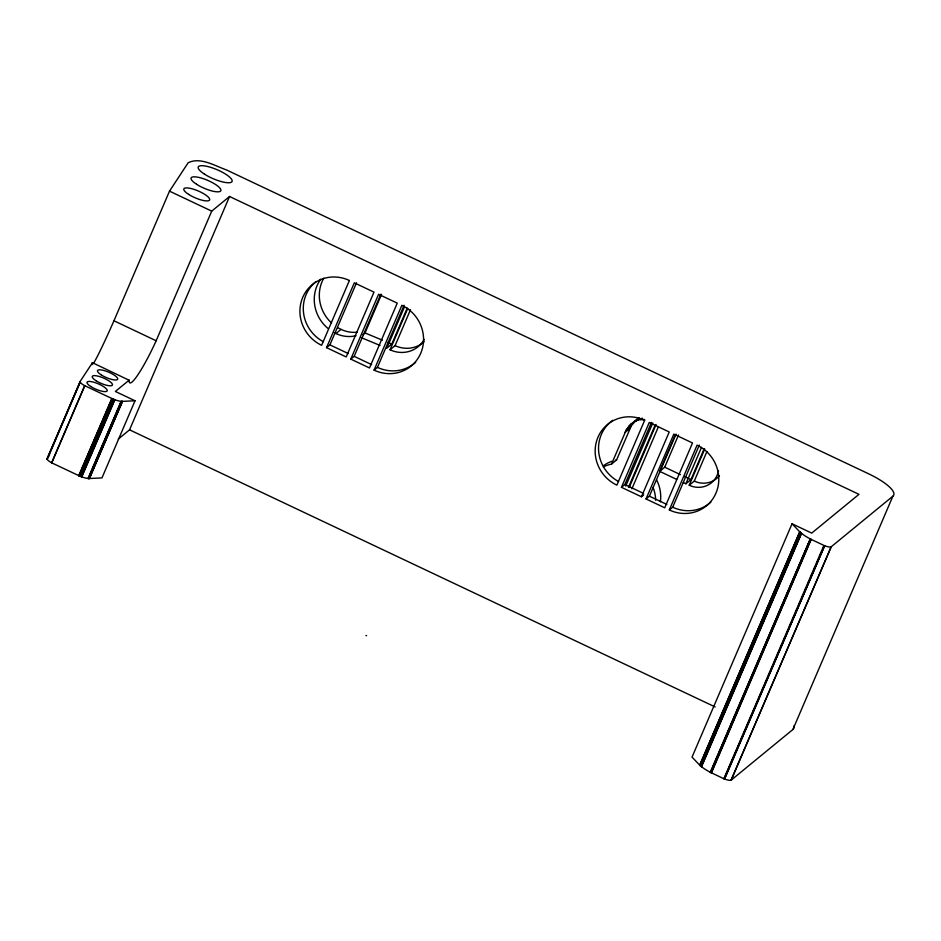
<?xml version="1.0" encoding="UTF-8"?>
<svg xmlns="http://www.w3.org/2000/svg" width="941" height="941" viewBox="0 0 941 941"><rect width="100%" height="100%" fill="white"/><g stroke="black" fill="none" stroke-linecap="round" stroke-linejoin="round"><path stroke-width="1.41" d="M129.176 380.129L115.355 391.456L135.022 400.772L101.969 477.899L88.654 478.546A10.304 2.752 23.2 0 1 88.219 478.499L88.066 478.487A12.515 3.341 23.2 0 1 81.796 476.864L81.585 476.793A11.551 3.082 23.2 0 1 80.961 476.558L80.75 476.475A10.633 2.847 23.2 0 1 79.926 476.146L52.625 463.278A7.504 2.011 23.2 0 1 51.779 462.866L51.614 462.772A8.21 2.2 23.2 0 1 47.25 459.384L47.179 459.302A7.975 2.129 23.2 0 1 47.085 459.043L47.062 458.973A7.74 2.07 23.2 0 1 47.05 458.749L80.126 381.564A7.481 2 23.2 0 1 80.197 381.364L92.453 362.697L129.164 380.27A43.909 5.811 -64.7 0 0 156.041 341.018L211.725 211.125L229.557 196.504L858.968 494.343L811.718 533.1L792.051 523.784L692.035 757.117L700.163 765.609A16.903 4.517 23.2 0 0 700.716 766.103L701.515 766.75L801.52 533.418L800.72 532.771A16.903 4.517 23.2 0 1 800.168 532.277L792.051 523.784M47.05 458.749L47.062 458.69A7.481 2 23.2 0 1 47.144 458.502M80.114 381.611L80.126 381.564A7.74 2.07 23.2 0 0 80.126 381.846L80.138 381.905A7.975 2.129 23.2 0 0 80.244 382.175L80.279 382.246A8.21 2.2 23.2 0 0 84.666 385.645L84.831 385.728A7.504 2.011 23.2 0 0 85.69 386.151L112.991 399.019A10.633 2.847 23.2 0 0 113.802 399.349L114.014 399.431A11.551 3.082 23.2 0 0 114.649 399.666L114.861 399.749A12.515 3.341 23.2 0 0 121.118 401.36L121.271 401.372A10.304 2.752 23.2 0 0 121.718 401.419L135.022 400.772M92.394 362.873L92.453 362.697A44.086 2.023 -66.1 0 0 92.065 364.637M629.164 487.544L656.1 424.462M631.929 488.767L658.3 427.014M47.085 459.043L80.126 381.846M47.226 459.373L80.244 382.175M51.614 462.772L84.666 385.645M51.779 462.866L84.831 385.728M93.3 363.685A44.086 2.023 -66.1 0 0 113.837 321.034L169.498 191.152L188.176 162.734C200.327 156.747 214.901 165.828 226.569 169.98L868.543 473.77A36.593 9.775 23.2 0 1 892.88 496.201L792.875 729.534L731.181 780.124L831.244 546.756L892.88 496.201M78.75 475.64L111.814 398.514M78.938 475.723L112.003 398.596M79.138 475.817L112.191 398.678M79.326 475.899L112.391 398.772M79.726 476.064L112.791 398.937M79.926 476.146L112.991 399.019M80.75 476.475L113.802 399.349M80.961 476.558L114.014 399.431M81.585 476.793L114.649 399.666M81.796 476.875L114.861 399.749M88.066 478.487L121.118 401.36M88.219 478.51L121.271 401.372M88.654 478.546L121.718 401.419M88.795 478.557L121.989 401.431M89.054 478.569L122.118 401.431M89.301 478.569L122.365 401.442M89.419 478.569L122.471 401.431M118.295 439.059L129.552 429.837L229.557 196.504M326.539 347.641L354.322 282.829L373.989 292.133L346.206 356.945L326.539 347.641L329.915 344.865L356.533 282.759M350.793 359.121L378.576 294.298L397.255 303.143L369.484 367.955L350.793 359.121L354.169 356.345L380.787 294.239M363.003 334.62L365.026 332.949L381.552 294.392M374.071 370.131L401.854 305.319A36.593 34.923 50.6 0 1 420.745 353.24A36.593 34.923 50.6 0 1 374.071 370.131L377.447 367.366L404.065 305.249M404.442 306.954L386.751 348.229L391.821 344.077L407.218 308.13M424.262 339.442A27.807 26.536 50.6 0 1 390.033 349.781L407.724 308.507M390.033 349.781L395.091 345.629L410.499 309.683M603.322 466.889A36.593 34.923 50.6 0 1 610.227 464.395L611.497 464.113L626.377 429.719L630.482 424.591L639.115 417.898L628.929 426.144M611.497 464.113L616.567 459.961L631.435 425.567L637.257 419.074M621.448 487.309L649.231 422.497L669.227 431.966L641.444 496.777L621.448 487.309L624.824 484.544L651.443 422.427M625.753 486.062L652.819 422.909M628.517 487.285L655.007 425.473M646.032 498.953L673.815 434.13L692.505 442.976L664.722 507.787L646.032 498.953L649.408 496.178L676.038 434.072M660.241 470.006L675.215 435.071M676.708 479.428L659.665 471.347L664.722 467.195L678.543 434.942M669.31 509.963L697.093 445.152A36.593 34.923 50.6 0 1 715.983 493.072A36.593 34.923 50.6 0 1 669.31 509.963L672.686 507.199L699.304 445.081M683.272 482.521L685.895 483.768L701.48 447.398M685.895 483.768L690.965 479.616L704.233 448.634M718.512 470.853A21.949 20.949 50.6 0 1 689.212 485.238L704.727 449.022M689.212 485.238L694.27 481.086L706.914 451.574M699.692 765.162L799.697 531.83M699.798 765.28L799.803 531.947M700.033 765.503L800.038 532.171M700.163 765.609L800.168 532.277M700.716 766.103L800.72 532.771M700.857 766.221L800.862 532.888M701.021 766.35L801.026 533.018M701.174 766.48L801.179 533.159M701.339 766.621L801.344 533.288M731.133 780.16L731.075 780.183A7.316 1.953 23.2 0 1 724.617 779.019L723.911 778.736A7.316 1.953 23.2 0 1 723.041 778.336L710.29 772.267L810.295 538.934A23.525 6.281 23.2 0 1 801.591 533.429M710.526 772.385L810.295 538.934M710.761 772.514L810.53 539.052M710.996 772.62L810.766 539.181M711.22 772.737L811.001 539.299M711.455 772.855L811.224 539.405M723.911 778.736L823.916 545.404A7.316 1.953 23.2 0 1 823.046 545.004L811.46 539.522M724.088 778.807L824.622 545.698A7.316 1.953 23.2 0 0 831.079 546.85L831.244 546.756M724.441 778.948L824.445 545.615M724.617 779.019L824.622 545.698M731.075 780.183L831.138 546.827M47.944 457.279L49.555 454.832M334.267 332.691A36.593 34.923 50.6 0 0 335.961 333.549L341.03 329.397A31.065 29.642 50.6 0 0 357.274 332.22M627.553 427.861L632.623 423.709M630.482 424.591L639.057 418.592M626.377 429.719L631.435 425.567M636.022 421.074L640.127 418.663M625.4 431.696L630.458 427.543M638.092 420.333L642.268 418.145M625.118 432.342L630.176 428.19M641.444 496.777L643.691 494.931M615.285 460.243L616.567 459.961M640.245 419.804L644.679 419.463M365.967 635.481L366.602 635.728M365.026 332.949L382.434 340.183M387.798 342.406L391.821 344.077M361.297 337.666L380.058 345.441M169.498 191.152L211.725 211.125M664.722 467.195L680.461 474.652M684.401 476.511L690.965 479.616M329.915 344.865L348.264 353.557M354.169 356.345L371.613 364.602M624.824 484.544L643.573 493.413M649.408 496.178L666.851 504.435M113.943 320.775L156.159 340.76M129.552 429.837L715.136 706.938M356.004 335.725A31.065 29.642 50.6 0 1 335.961 333.549M424.12 341.783A27.807 26.536 50.6 0 1 395.091 345.629M719.453 475.664A21.949 20.949 50.6 0 1 694.27 481.086M793.722 726.029A36.593 9.775 23.2 0 1 792.875 729.534M710.279 772.267A23.525 6.281 23.2 0 1 701.586 766.762M618.543 481.521A36.593 34.923 50.6 0 1 612.685 420.333M323.292 341.689A36.593 34.923 50.6 0 1 315.976 281.606M327.95 328.421A36.593 34.923 50.6 0 1 320.681 279.23M341.03 329.397A36.593 34.923 50.6 0 1 337.678 327.597M331.573 323.01A36.593 34.923 50.6 0 1 323.763 278.171M415.628 362.309A36.593 34.923 50.6 0 1 377.447 367.366M710.878 502.141A36.593 34.923 50.6 0 1 672.686 507.199M603.675 465.548A36.593 34.923 50.6 0 1 611.768 461.302M656.547 479.769A36.593 34.923 50.6 0 1 660.382 501.788M653.066 487.391A36.593 34.923 50.6 0 1 655.665 500.33M349.393 280.5L321.622 345.312A36.593 34.923 50.6 0 1 302.731 297.391A36.593 34.923 50.6 0 1 349.393 280.5M644.644 420.333L616.861 485.144A36.593 34.923 50.6 0 1 597.97 437.224A36.593 34.923 50.6 0 1 644.644 420.333M196.563 184.271A16.185 4.329 23.2 0 0 220.759 190.847A16.185 4.329 23.2 0 0 200.551 177.837A16.185 4.329 23.2 0 0 196.563 184.271M188.623 194.375A13.997 3.74 23.2 0 0 209.549 200.068A13.997 3.74 23.2 0 0 192.07 188.8A13.997 3.74 23.2 0 0 188.623 194.375M101.193 374.859A10.974 2.941 23.2 0 0 117.613 379.341A10.974 2.941 23.2 0 0 103.945 370.507A10.974 2.941 23.2 0 0 101.193 374.859M90.701 386.48A10.974 2.941 23.2 0 0 107.121 390.962A10.974 2.941 23.2 0 0 93.441 382.128A10.974 2.941 23.2 0 0 90.701 386.48M96.017 380.717A10.974 2.941 23.2 0 0 112.379 385.128A10.974 2.941 23.2 0 0 98.605 376.294A10.974 2.941 23.2 0 0 96.017 380.717M204.503 174.167A18.373 4.905 23.2 0 0 231.968 181.637A18.373 4.905 23.2 0 0 209.031 166.863A18.373 4.905 23.2 0 0 204.503 174.167"/></g></svg>
